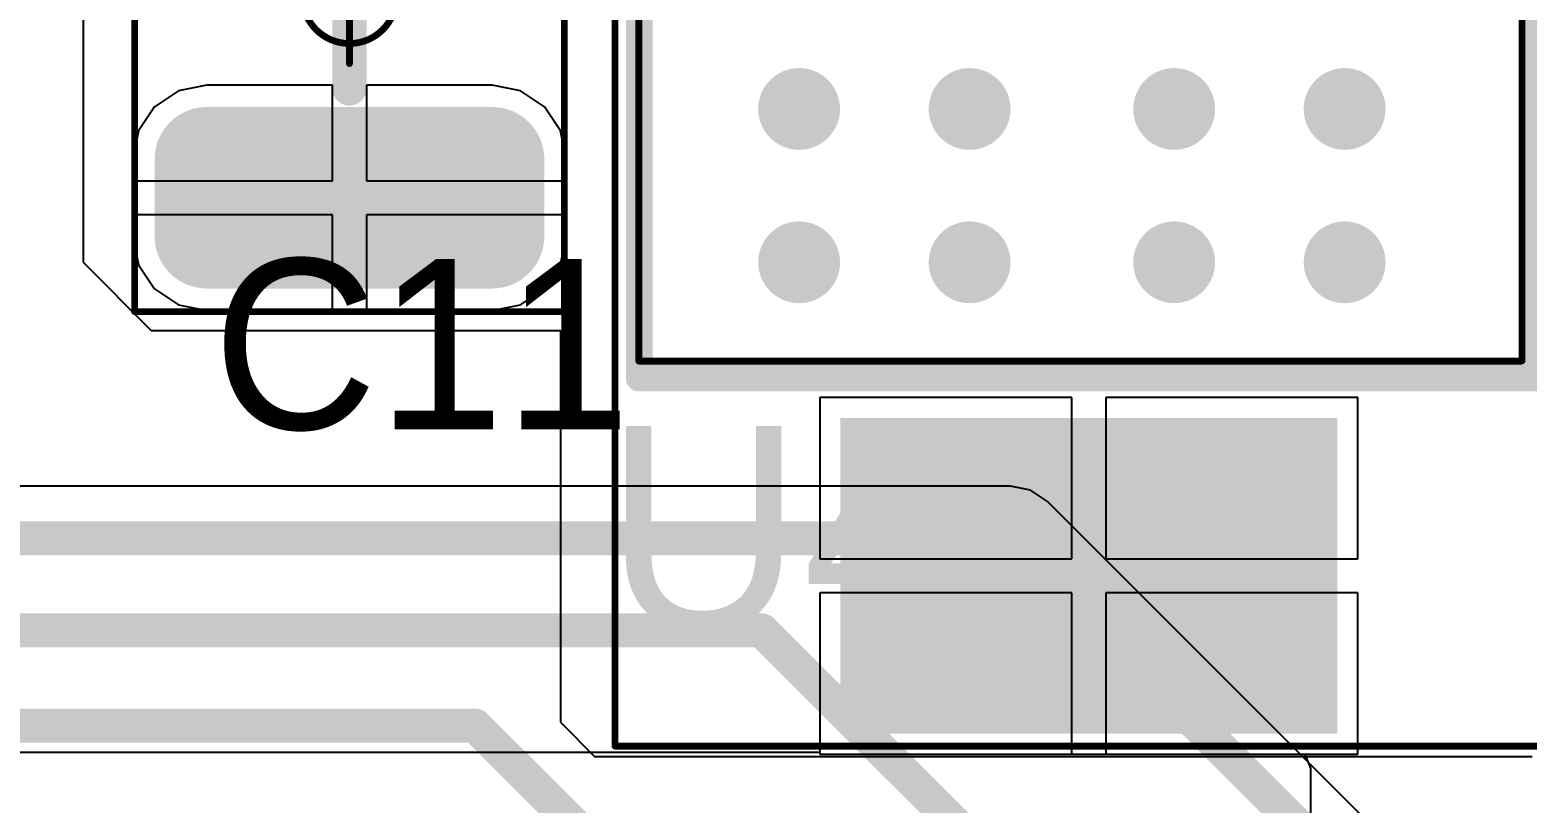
# Model space of a CAD drawing. Header units: millimetres. Extents: x 1.01 to 3.59, y 0.05 to 3.22.
# Drawn here: x 2.7114 to 3.1505, y 1.2693 to 1.4962 of the extents above; entities that cross this region are included whole.
import ezdxf

# ---------------------------------------------------------------- set-up
doc = ezdxf.new("R2010")
doc.units = ezdxf.units.MM
doc.header["$MEASUREMENT"] = 0
for name, color, linetype in [('BottomLayer', 5, 'Continuous'), ('Mechanical13', 56, 'Continuous'), ('Mechanical15', 56, 'Continuous'), ('MultiLayer', 9, 'Continuous'), ('TopLayer', 1, 'Continuous'), ('TopOverlay', 2, 'Continuous'), ('TopPaste', 8, 'Continuous'), ('TopSolder', 216, 'Continuous'), ('ViaHoleLayer', 16, 'Continuous')]:
    doc.layers.add(name, color=color, linetype=linetype)

# ---------------------------------------------------------------- blocks, each defined once
blk = doc.blocks.new('SOT223_130')
at = {"layer": 'Mechanical13', "const_width": 0.002}
for points in [[(-0.127, 0.059), (-0.127, -0.064)], [(0.132, 0.059), (-0.127, 0.059)], [(0.132, 0.059), (0.132, -0.062)], [(0.132, -0.062), (0.13, -0.064)], [(0.13, -0.064), (-0.127, -0.064)]]:
    blk.add_lwpolyline(points, dxfattribs=at)
at = {"layer": 'Mechanical13', "const_width": 0.001}
for points in [[(-0.1275, 0.059, 1), (-0.1265, 0.059, 1)], [(-0.1275, 0.059, 1), (-0.1265, 0.059, 1)], [(0.1315, 0.059, 1), (0.1325, 0.059, 1)], [(0.1315, 0.059, 1), (0.1325, 0.059, 1)], [(0.1315, -0.062, 1), (0.1325, -0.062, 1)], [(0.1315, -0.062, 1), (0.1325, -0.062, 1)], [(-0.1275, -0.064, 1), (-0.1265, -0.064, 1)], [(-0.1275, -0.064, 1), (-0.1265, -0.064, 1)], [(0.1295, -0.064, 1), (0.1305, -0.064, 1)], [(0.1295, -0.064, 1), (0.1305, -0.064, 1)]]:
    blk.add_lwpolyline(points, format="xyb", close=True, dxfattribs=at)
at = {"layer": 'Mechanical15', "const_width": 0.002}
for points in [[(0.139, 0.172), (-0.138, 0.172)], [(-0.138, 0.172), (-0.138, -0.192)], [(0.139, 0.172), (0.139, -0.192)], [(0.139, -0.192), (-0.138, -0.192)]]:
    blk.add_lwpolyline(points, dxfattribs=at)
at = {"layer": 'Mechanical15', "const_width": 0.001}
for points in [[(-0.1385, 0.172, 1), (-0.1375, 0.172, 1)], [(-0.1385, 0.172, 1), (-0.1375, 0.172, 1)], [(0.1385, 0.172, 1), (0.1395, 0.172, 1)], [(0.1385, 0.172, 1), (0.1395, 0.172, 1)], [(-0.1385, -0.192, 1), (-0.1375, -0.192, 1)], [(-0.1385, -0.192, 1), (-0.1375, -0.192, 1)], [(0.1385, -0.192, 1), (0.1395, -0.192, 1)], [(0.1385, -0.192, 1), (0.1395, -0.192, 1)]]:
    blk.add_lwpolyline(points, format="xyb", close=True, dxfattribs=at)
at = {"layer": 'TopLayer'}
for points in [[(-0.0689, 0.07972), (0.0689, 0.07972), (-0.0689, 0.16437), (0.0689, 0.16437)], [(-0.1122, -0.16437), (-0.0689, -0.16437), (-0.1122, -0.07972), (-0.0689, -0.07972)], [(-0.02165, -0.16437), (0.02165, -0.16437), (-0.02165, -0.07972), (0.02165, -0.07972)], [(0.0689, -0.16437), (0.1122, -0.16437), (0.0689, -0.07972), (0.1122, -0.07972)]]:
    blk.add_solid(points, dxfattribs=at)
at = {"layer": 'TopOverlay', "const_width": 0.00787}
for points in [[(0.13189, 0.06398), (-0.13189, 0.06398)], [(-0.13189, 0.06398), (-0.13189, -0.06398)], [(0.13189, 0.06398), (0.13189, -0.06398)], [(0.13189, -0.06398), (-0.13189, -0.06398)]]:
    blk.add_lwpolyline(points, dxfattribs=at)
at = {"layer": 'TopOverlay'}
for points, const_width in [([(-0.13386, 0.06398, 1), (-0.12992, 0.06398, 1)], 0.00394), ([(-0.13386, 0.06398, 1), (-0.12992, 0.06398, 1)], 0.00394), ([(0.12992, 0.06398, 1), (0.13386, 0.06398, 1)], 0.00394), ([(0.12992, 0.06398, 1), (0.13386, 0.06398, 1)], 0.00394), ([(-0.13386, -0.06398, 1), (-0.12992, -0.06398, 1)], 0.00394), ([(-0.13386, -0.06398, 1), (-0.12992, -0.06398, 1)], 0.00394), ([(0.12992, -0.06398, 1), (0.13386, -0.06398, 1)], 0.00394), ([(0.12992, -0.06398, 1), (0.13386, -0.06398, 1)], 0.00394), ([(-0.09008, -0.18, 1), (-0.09992, -0.18, 1)], 0.00984), ([(-0.10238, -0.18, 1), (-0.09746, -0.18, 1)], 0.00492), ([(-0.09254, -0.18, 1), (-0.08762, -0.18, 1)], 0.00492)]:
    blk.add_lwpolyline(points, format="xyb", close=True, dxfattribs=dict(at, const_width=const_width))
at = {"layer": 'TopPaste'}
for points in [[(-0.0689, 0.07972), (0.0689, 0.07972), (-0.0689, 0.16437), (0.0689, 0.16437)], [(-0.1122, -0.16437), (-0.0689, -0.16437), (-0.1122, -0.07972), (-0.0689, -0.07972)], [(-0.02165, -0.16437), (0.02165, -0.16437), (-0.02165, -0.07972), (0.02165, -0.07972)], [(0.0689, -0.16437), (0.1122, -0.16437), (0.0689, -0.07972), (0.1122, -0.07972)]]:
    blk.add_solid(points, dxfattribs=at)
at = {"layer": 'TopSolder'}
for points in [[(-0.0729, 0.07572), (0.0729, 0.07572), (-0.0729, 0.16837), (0.0729, 0.16837)], [(-0.1162, -0.16837), (-0.0649, -0.16837), (-0.1162, -0.07572), (-0.0649, -0.07572)], [(-0.02565, -0.16837), (0.02565, -0.16837), (-0.02565, -0.07572), (0.02565, -0.07572)], [(0.0649, -0.16837), (0.1162, -0.16837), (0.0649, -0.07572), (0.1162, -0.07572)]]:
    blk.add_solid(points, dxfattribs=at)
blk = doc.blocks.new('TANT_1210_157')
at = {"layer": 'Mechanical15', "const_width": 0.00197}
for points in [[(-0.06288, -0.09353), (-0.06288, 0.09151)], [(-0.06288, 0.09151), (0.06311, 0.09151)], [(0.06311, -0.09353), (0.06311, 0.09151)], [(0.00012, -0.02069), (0.00012, 0.01868)], [(-0.01957, -0.00101), (0.0198, -0.00101)], [(-0.06288, -0.09353), (0.06311, -0.09353)]]:
    blk.add_lwpolyline(points, dxfattribs=at)
at = {"layer": 'Mechanical15'}
for points, const_width in [([(-0.06337, 0.09151, 1), (-0.06238, 0.09151, 1)], 0.000984), ([(-0.06337, 0.09151, 1), (-0.06238, 0.09151, 1)], 0.000984), ([(0.06262, 0.09151, 1), (0.0636, 0.09151, 1)], 0.000984), ([(0.06262, 0.09151, 1), (0.0636, 0.09151, 1)], 0.000984), ([(-0.00038, 0.01868, 1), (0.00061, 0.01868, 1)], 0.000984), ([(0.0139, -0.00101, 1), (-0.01366, -0.00101, 1)], 0.00197), ([(-0.02006, -0.00101, 1), (-0.01908, -0.00101, 1)], 0.000984), ([(-0.01415, -0.00101, 1), (-0.01317, -0.00101, 1)], 0.000984), ([(0.0134, -0.00101, 1), (0.01439, -0.00101, 1)], 0.000984), ([(0.01931, -0.00101, 1), (0.02029, -0.00101, 1)], 0.000984), ([(-0.00038, -0.02069, 1), (0.00061, -0.02069, 1)], 0.000984), ([(-0.06337, -0.09353, 1), (-0.06238, -0.09353, 1)], 0.000984), ([(-0.06337, -0.09353, 1), (-0.06238, -0.09353, 1)], 0.000984), ([(0.06262, -0.09353, 1), (0.0636, -0.09353, 1)], 0.000984), ([(0.06262, -0.09353, 1), (0.0636, -0.09353, 1)], 0.000984)]:
    blk.add_lwpolyline(points, format="xyb", close=True, dxfattribs=dict(at, const_width=const_width))
at = {"layer": 'TopLayer', "const_width": 0.01132}
for points in [[(-0.04737, 0.06937, 1), (-0.03605, 0.06937, 1)], [(0.03629, 0.06937, 1), (0.04761, 0.06937, 1)], [(-0.04737, 0.04673, 1), (-0.03605, 0.04673, 1)], [(0.03629, 0.04673, 1), (0.04761, 0.04673, 1)], [(-0.04737, -0.04874, 1), (-0.03605, -0.04874, 1)], [(0.03629, -0.04874, 1), (0.04761, -0.04874, 1)], [(-0.04737, -0.07138, 1), (-0.03605, -0.07138, 1)], [(0.03629, -0.07138, 1), (0.04761, -0.07138, 1)]]:
    blk.add_lwpolyline(points, format="xyb", close=True, dxfattribs=at)
at = {"layer": 'TopLayer'}
for points in [[(-0.04171, 0.03541), (0.04195, 0.03541), (-0.04171, 0.08068), (0.04195, 0.08068)], [(-0.05303, 0.04673), (0.05327, 0.04673), (-0.05303, 0.06937), (0.05327, 0.06937)], [(-0.04171, -0.0827), (0.04195, -0.0827), (-0.04171, -0.03743), (0.04195, -0.03743)], [(-0.05303, -0.07138), (0.05327, -0.07138), (-0.05303, -0.04874), (0.05327, -0.04874)]]:
    blk.add_solid(points, dxfattribs=at)
at = {"layer": 'TopOverlay', "const_width": 0.01}
blk.add_lwpolyline([(0.00012, -0.02801), (0.00012, 0.02599)], dxfattribs=at)
at = {"layer": 'TopOverlay', "const_width": 0.005}
for points in [[(-0.00238, 0.02599, 1), (0.00262, 0.02599, 1)], [(-0.00238, -0.02801, 1), (0.00262, -0.02801, 1)]]:
    blk.add_lwpolyline(points, format="xyb", close=True, dxfattribs=at)
at = {"layer": 'TopPaste', "const_width": 0.01132}
for points in [[(-0.04737, 0.06937, 1), (-0.03605, 0.06937, 1)], [(0.03629, 0.06937, 1), (0.04761, 0.06937, 1)], [(-0.04737, 0.04673, 1), (-0.03605, 0.04673, 1)], [(0.03629, 0.04673, 1), (0.04761, 0.04673, 1)], [(-0.04737, -0.04874, 1), (-0.03605, -0.04874, 1)], [(0.03629, -0.04874, 1), (0.04761, -0.04874, 1)], [(-0.04737, -0.07138, 1), (-0.03605, -0.07138, 1)], [(0.03629, -0.07138, 1), (0.04761, -0.07138, 1)]]:
    blk.add_lwpolyline(points, format="xyb", close=True, dxfattribs=at)
at = {"layer": 'TopPaste'}
for points in [[(-0.04171, 0.03541), (0.04195, 0.03541), (-0.04171, 0.08068), (0.04195, 0.08068)], [(-0.05303, 0.04673), (0.05327, 0.04673), (-0.05303, 0.06937), (0.05327, 0.06937)], [(-0.04171, -0.0827), (0.04195, -0.0827), (-0.04171, -0.03743), (0.04195, -0.03743)], [(-0.05303, -0.07138), (0.05327, -0.07138), (-0.05303, -0.04874), (0.05327, -0.04874)]]:
    blk.add_solid(points, dxfattribs=at)
at = {"layer": 'TopSolder', "const_width": 0.01532}
for points in [[(-0.04937, 0.06937, 1), (-0.03405, 0.06937, 1)], [(0.03429, 0.06937, 1), (0.04961, 0.06937, 1)], [(-0.04937, 0.04673, 1), (-0.03405, 0.04673, 1)], [(0.03429, 0.04673, 1), (0.04961, 0.04673, 1)], [(-0.04937, -0.04874, 1), (-0.03405, -0.04874, 1)], [(0.03429, -0.04874, 1), (0.04961, -0.04874, 1)], [(-0.04937, -0.07138, 1), (-0.03405, -0.07138, 1)], [(0.03429, -0.07138, 1), (0.04961, -0.07138, 1)]]:
    blk.add_lwpolyline(points, format="xyb", close=True, dxfattribs=at)
at = {"layer": 'TopSolder'}
for points in [[(-0.04171, 0.03141), (0.04195, 0.03141), (-0.04171, 0.08468), (0.04195, 0.08468)], [(-0.05703, 0.04673), (0.05727, 0.04673), (-0.05703, 0.06937), (0.05727, 0.06937)], [(-0.04171, -0.0867), (0.04195, -0.0867), (-0.04171, -0.03343), (0.04195, -0.03343)], [(-0.05703, -0.07138), (0.05727, -0.07138), (-0.05703, -0.04874), (0.05727, -0.04874)]]:
    blk.add_solid(points, dxfattribs=at)

msp = doc.modelspace()

# ---------------------------------------------------------------- linework, layer by layer
at = {"layer": 'BottomLayer'}
for p, q in [((2.999, 1.36229), (1.61233, 1.36229)), ((3.00485, 1.36113), (2.999, 1.36229)), ((3.00981, 1.35781), (3.00485, 1.36113)), ((3.12529, 1.24234), (3.00981, 1.35781))]:
    msp.add_line(p, q, dxfattribs=at)
for points, const_width in [([(2.931, 1.473, 1), (2.943, 1.473, 1)], 0.012), ([(2.981, 1.473, 1), (2.993, 1.473, 1)], 0.012), ([(3.041, 1.473, 1), (3.053, 1.473, 1)], 0.012), ([(3.091, 1.473, 1), (3.103, 1.473, 1)], 0.012), ([(2.931, 1.428, 1), (2.943, 1.428, 1)], 0.012), ([(2.981, 1.428, 1), (2.993, 1.428, 1)], 0.012), ([(3.041, 1.428, 1), (3.053, 1.428, 1)], 0.012), ([(3.091, 1.428, 1), (3.103, 1.428, 1)], 0.012), ([(2.9965, 1.347, 1), (3.0015, 1.347, 1)], 0.005), ([(2.9965, 1.347, 1), (3.0015, 1.347, 1)], 0.005), ([(2.9235, 1.32, 1), (2.9285, 1.32, 1)], 0.005), ([(2.9235, 1.32, 1), (2.9285, 1.32, 1)], 0.005), ([(2.8395, 1.292, 1), (2.8445, 1.292, 1)], 0.005), ([(2.8395, 1.292, 1), (2.8445, 1.292, 1)], 0.005)]:
    msp.add_lwpolyline(points, format="xyb", close=True, dxfattribs=dict(at, const_width=const_width))
at = {"layer": 'BottomLayer', "const_width": 0.01}
for points in [[(1.606, 1.347), (2.999, 1.347)], [(2.999, 1.347), (3.144, 1.202)], [(1.533, 1.32), (2.926, 1.32)], [(2.926, 1.32), (3.044, 1.202)], [(2.672, 1.292), (2.842, 1.292)], [(2.842, 1.292), (2.895, 1.239)]]:
    msp.add_lwpolyline(points, dxfattribs=at)
at = {"layer": 'MultiLayer', "const_width": 0.012}
for points in [[(2.931, 1.473, 1), (2.943, 1.473, 1)], [(2.981, 1.473, 1), (2.993, 1.473, 1)], [(3.041, 1.473, 1), (3.053, 1.473, 1)], [(3.091, 1.473, 1), (3.103, 1.473, 1)], [(2.931, 1.428, 1), (2.943, 1.428, 1)], [(2.981, 1.428, 1), (2.993, 1.428, 1)], [(3.041, 1.428, 1), (3.053, 1.428, 1)], [(3.091, 1.428, 1), (3.103, 1.428, 1)]]:
    msp.add_lwpolyline(points, format="xyb", close=True, dxfattribs=at)
at = {"layer": 'TopLayer'}
for p, q in [((2.727, 1.503), (2.727, 1.428)), ((2.76329, 1.47999), (2.75497, 1.47834)), ((2.80012, 1.47999), (2.76329, 1.47999)), ((2.80012, 1.45194), (2.80012, 1.47999)), ((2.84695, 1.47999), (2.81012, 1.47999)), ((2.81012, 1.47999), (2.81012, 1.45194)), ((2.85527, 1.47834), (2.84695, 1.47999)), ((2.75497, 1.47834), (2.74792, 1.47363)), ((2.86232, 1.47363), (2.85527, 1.47834)), ((2.74792, 1.47363), (2.7432, 1.46657)), ((2.86703, 1.46657), (2.86232, 1.47363)), ((2.7432, 1.46657), (2.74155, 1.45826)), ((2.86868, 1.45826), (2.86703, 1.46657)), ((2.74155, 1.45826), (2.74155, 1.45194)), ((2.86868, 1.45194), (2.86868, 1.45826)), ((2.74155, 1.45194), (2.80012, 1.45194)), ((2.81012, 1.45194), (2.86868, 1.45194)), ((2.80012, 1.44194), (2.74155, 1.44194)), ((2.74155, 1.44194), (2.74155, 1.43562)), ((2.80012, 1.41388), (2.80012, 1.44194)), ((2.86868, 1.44194), (2.81012, 1.44194)), ((2.81012, 1.44194), (2.81012, 1.41388)), ((2.86868, 1.43562), (2.86868, 1.44194)), ((2.74155, 1.43562), (2.7432, 1.4273)), ((2.86703, 1.4273), (2.86868, 1.43562)), ((2.727, 1.428), (2.747, 1.408)), ((2.7432, 1.4273), (2.74792, 1.42025)), ((2.86232, 1.42025), (2.86703, 1.4273)), ((2.74792, 1.42025), (2.75497, 1.41554)), ((2.85527, 1.41554), (2.86232, 1.42025)), ((2.75497, 1.41554), (2.76329, 1.41388)), ((2.84695, 1.41388), (2.85527, 1.41554)), ((2.76329, 1.41388), (2.80012, 1.41388)), ((2.81012, 1.41388), (2.84695, 1.41388)), ((2.747, 1.408), (2.858, 1.408)), ((2.858, 1.408), (2.867, 1.408)), ((2.867, 1.408), (2.867, 1.293)), ((3.017, 1.38828), (2.9431, 1.38828)), ((2.9431, 1.38828), (2.9431, 1.34095)), ((3.017, 1.34095), (3.017, 1.38828)), ((3.1009, 1.38828), (3.027, 1.38828)), ((3.027, 1.38828), (3.027, 1.34095)), ((3.1009, 1.34095), (3.1009, 1.38828)), ((2.9431, 1.34095), (3.017, 1.34095)), ((3.027, 1.34095), (3.1009, 1.34095)), ((3.017, 1.33095), (2.9431, 1.33095)), ((2.9431, 1.33095), (2.9431, 1.28363)), ((3.017, 1.28363), (3.017, 1.33095)), ((3.1009, 1.33095), (3.027, 1.33095)), ((3.027, 1.33095), (3.027, 1.28363)), ((3.1009, 1.28363), (3.1009, 1.33095)), ((2.867, 1.293), (2.877, 1.283)), ((2.58188, 1.28421), (2.9431, 1.28421)), ((2.877, 1.283), (3.152, 1.283)), ((2.9431, 1.28421), (2.9431, 1.28363)), ((2.9431, 1.28363), (3.0853, 1.28363)), ((2.9431, 1.28363), (3.017, 1.28363)), ((3.027, 1.28363), (3.1009, 1.28363)), ((3.0853, 1.28363), (3.087, 1.27954)), ((3.087, 1.27954), (3.087, 1.24792))]:
    msp.add_line(p, q, dxfattribs=at)
at = {"layer": 'TopLayer', "const_width": 0.012}
for points in [[(2.931, 1.473, 1), (2.943, 1.473, 1)], [(2.981, 1.473, 1), (2.993, 1.473, 1)], [(3.041, 1.473, 1), (3.053, 1.473, 1)], [(3.091, 1.473, 1), (3.103, 1.473, 1)], [(2.931, 1.428, 1), (2.943, 1.428, 1)], [(2.981, 1.428, 1), (2.993, 1.428, 1)], [(3.041, 1.428, 1), (3.053, 1.428, 1)], [(3.091, 1.428, 1), (3.103, 1.428, 1)]]:
    msp.add_lwpolyline(points, format="xyb", close=True, dxfattribs=at)
at = {"layer": 'ViaHoleLayer', "const_width": 0.006}
for points in [[(2.934, 1.473, 1), (2.94, 1.473, 1)], [(2.984, 1.473, 1), (2.99, 1.473, 1)], [(3.044, 1.473, 1), (3.05, 1.473, 1)], [(3.094, 1.473, 1), (3.1, 1.473, 1)], [(2.934, 1.428, 1), (2.94, 1.428, 1)], [(2.984, 1.428, 1), (2.99, 1.428, 1)], [(3.044, 1.428, 1), (3.05, 1.428, 1)], [(3.094, 1.428, 1), (3.1, 1.428, 1)]]:
    msp.add_lwpolyline(points, format="xyb", close=True, dxfattribs=at)

# ---------------------------------------------------------------- block references
at = {"rotation": 180}
msp.add_blockref('SOT223_130', (3.022, 1.458), dxfattribs=at)
msp.add_blockref('TANT_1210_157', (2.805, 1.507))

# ---------------------------------------------------------------- texts
at = {"layer": 'TopOverlay'}
for s, height, p in [('C11', 0.05, (2.765, 1.379)), ('U4', 0.06, (2.88, 1.32))]:
    msp.add_text(s, height=height, dxfattribs=at).set_placement(p)

doc.saveas('drawing.dxf')
